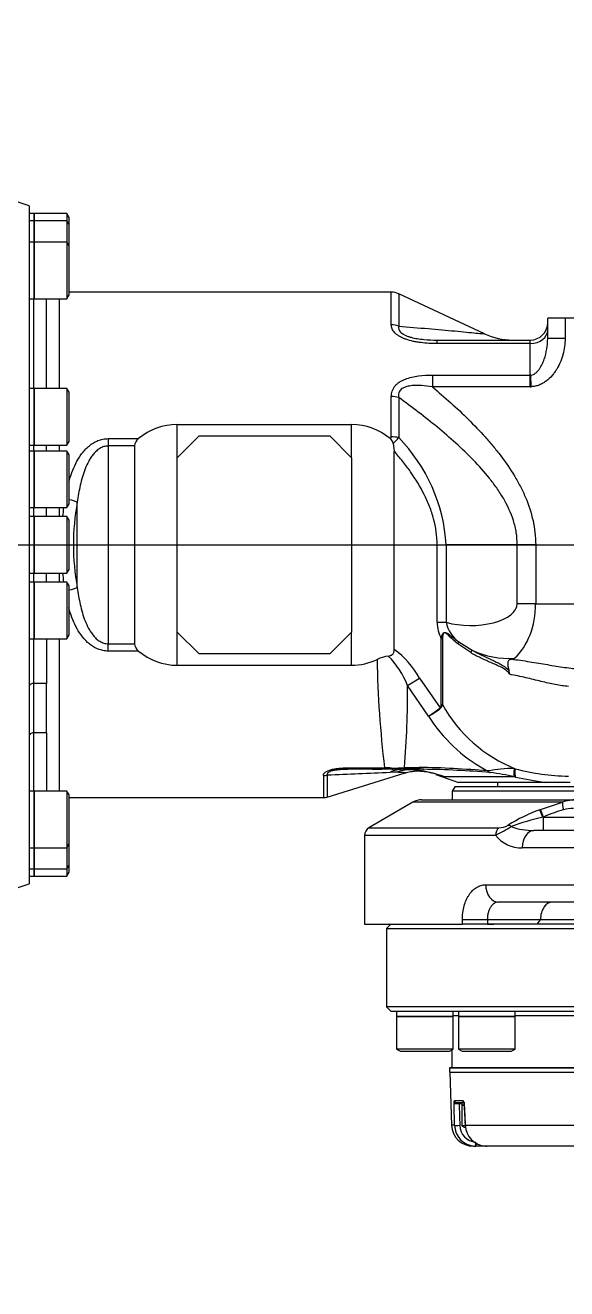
# Model space of a CAD drawing. Header units: millimetres. Extents: x 10462777 to 22643323, y 453826 to 1389191.
# Drawn here: x 11281140 to 11281266.3, y 583261 to 583555.6 of the extents above; entities that cross this region are included whole.
import ezdxf

# ---------------------------------------------------------------- set-up
doc = ezdxf.new("R2010")
doc.units = ezdxf.units.MM
doc.header["$LTSCALE"] = 200
doc.header["$MEASUREMENT"] = 0
doc.linetypes.add('CENTER2', pattern=[1.125, 0.75, -0.125, 0.125, -0.125])
doc.linetypes.add('PHANTOM', pattern=[2.5, 1.25, -0.25, 0.25, -0.25, 0.25, -0.25])
doc.layers.get('0').update_dxf_attribs({"linetype": 'CONTINUOUS'})
for name, color, linetype in [('$DDT_AUDIT_GENERATED_(276)', 7, 'CONTINUOUS'), ('A290-7324-X541', 7, 'CONTINUOUS'), ('A290-7324-X542', 7, 'CONTINUOUS'), ('A290-7329-X501', 7, 'CONTINUOUS'), ('A290-7329-X511', 7, 'CONTINUOUS'), ('A290-7329-X512', 7, 'CONTINUOUS'), ('DV1_DEFAULT', 7, 'CONTINUOUS'), ('LIBRL_A6-BA-5X16', 7, 'CONTINUOUS'), ('LIBRL_A6-BA-8X35', 7, 'CONTINUOUS'), ('LIBRL_A97L-0001-', 7, 'CONTINUOUS')]:
    doc.layers.add(name, color=color, linetype=linetype)
doc.layers.add('LAYOUT', color=8, linetype='CONTINUOUS', lineweight=25)

# ---------------------------------------------------------------- blocks, each defined once
blk = doc.blocks.new('r710ic')
at = {"layer": 'LAYOUT', "color": 3}
blk.add_circle((272041.37, 104232.63), 2050.12, dxfattribs=at)
blk = doc.blocks.new('A$C7DA30AB0')
at = {"layer": '$DDT_AUDIT_GENERATED_(276)', "color": 7, "linetype": 'Continuous', "ltscale": 25.4}
for p, q in [((4555.76, 2969.6, 0), (4555.17, 2968.58, 0)), ((4731.16, 2969.6, 0), (4555.76, 2969.6, 0)), ((4565.74, 2970.61, 0), (4565.74, 2969.6, 0)), ((4555.17, 2968.58, 0), (4555.17, 2966.55, 0)), ((4729.15, 2968.58, 0), (4555.17, 2968.58, 0)), ((4540.84, 2937.59, 0), (4539.83, 2936.58, 0)), ((4612.99, 2937.59, 0), (4563.36, 2937.59, 0)), ((4612.98, 2938.61, 0), (4575.75, 2938.61, 0)), ((4539.83, 2936.58, 0), (4747.09, 2936.58, 0)), ((4539.83, 2936.58, 0), (4539.83, 2918.29, 0)), ((4539.83, 2918.29, 0), (4540.84, 2917.27, 0)), ((4747.09, 2918.29, 0), (4539.83, 2918.29, 0)), ((4540.84, 2917.27, 0), (4542.19, 2917.27, 0)), ((4543.36, 2917.27, 0), (4743.56, 2917.27, 0)), ((4555.4, 2916.26, 0), (4556.6, 2916.26, 0)), ((4569.81, 2916.26, 0), (4618.03, 2916.26, 0)), ((4555.07, 2908.24, 0), (4555.07, 2904.07, 0))]:
    blk.add_line(p, q, dxfattribs=at)
at = {"layer": 'A290-7324-X541', "color": 7, "linetype": 'Continuous', "ltscale": 25.4}
for p, q in [((4496.14, 3051.39, 0), (4491.06, 3046.31, 0)), ((4496.14, 3051.39, 0), (4526.62, 3051.39, 0)), ((4531.7, 3046.31, 0), (4526.62, 3051.39, 0)), ((4491.06, 3005.67, 0), (4491.06, 3046.31, 0)), ((4531.7, 3046.31, 0), (4531.7, 3005.67, 0)), ((4491.06, 3005.67, 0), (4496.14, 3000.59, 0)), ((4526.62, 3000.59, 0), (4531.7, 3005.67, 0)), ((4526.62, 3000.59, 0), (4496.14, 3000.59, 0))]:
    blk.add_line(p, q, dxfattribs=at)
at = {"layer": 'A290-7324-X542', "color": 7, "linetype": 'Continuous', "ltscale": 25.4}
for p, q in [((4554.56, 2904.07, 0), (4732.36, 2904.07, 0)), ((4554.56, 2904.07, 0), (4554.56, 2903.05, 0)), ((4554.56, 2903.05, 0), (4732.36, 2903.05, 0))]:
    blk.add_line(p, q, dxfattribs=at)
at = {"layer": 'A290-7329-X501', "color": 7, "linetype": 'Continuous', "ltscale": 25.4}
for p, q in [((4456.52, 3105.04, 0), (4449.47, 3107.36, 0)), ((4456.52, 3105.04, 0), (4456.52, 2946.93, 0)), ((4540.96, 3084.91, 0), (4465.86, 3084.91, 0)), ((4540.96, 3077.29, 0), (4540.96, 3084.91, 0)), ((4542.68, 3084.53, 0), (4542.68, 3076.95, 0)), ((4562.71, 3075.19, 0), (4542.68, 3084.53, 0)), ((4457.53, 3083.38, 0), (4457.53, 3062.43, 0)), ((4460.58, 3062.43, 0), (4460.58, 3083.38, 0)), ((4463.63, 3062.43, 0), (4463.63, 3083.38, 0)), ((4581.47, 3078.82, 0), (4577.42, 3078.82, 0)), ((4577.42, 3074.11, 0), (4577.42, 3078.82, 0)), ((4643.46, 3078.82, 0), (4581.47, 3078.82, 0)), ((4581.47, 3078.82, 0), (4581.47, 3074.11, 0)), ((4551.6, 3073.74, 0), (4551.6, 3072.91, 0)), ((4551.6, 3073.74, 0), (4573.36, 3073.74, 0)), ((4573.36, 3072.91, 0), (4551.6, 3072.91, 0)), ((4573.36, 3072.91, 0), (4573.36, 3073.74, 0)), ((4573.36, 3065.57, 0), (4573.36, 3072.91, 0)), ((4581.47, 3074.11, 0), (4577.42, 3074.11, 0)), ((4550.53, 3065.57, 0), (4550.53, 3062.84, 0)), ((4550.53, 3065.57, 0), (4573.36, 3065.57, 0)), ((4573.36, 3062.84, 0), (4573.36, 3065.57, 0)), ((4573.6, 3062.85, 0), (4573.48, 3065.58, 0)), ((4540.96, 3051.17, 0), (4540.96, 3060.57, 0)), ((4573.36, 3062.84, 0), (4550.53, 3062.84, 0)), ((4542.68, 3060.34, 0), (4542.68, 3051.01, 0)), ((4491.06, 3046.31, 0), (4491.06, 3054.05, 0)), ((4491.06, 3054.05, 0), (4531.7, 3054.05, 0)), ((4531.7, 3046.31, 0), (4531.7, 3054.05, 0)), ((4457.53, 3049.22, 0), (4457.53, 3047.87, 0)), ((4460.58, 3047.87, 0), (4460.58, 3049.22, 0)), ((4463.63, 3047.87, 0), (4463.63, 3049.22, 0)), ((4474.95, 3050.75, 0), (4474.95, 3049.04, 0)), ((4474.95, 3050.75, 0), (4482.04, 3050.75, 0)), ((4474.95, 3049.04, 0), (4474.95, 3002.93, 0)), ((4481.11, 3049.04, 0), (4474.95, 3049.04, 0)), ((4481.11, 3049.04, 0), (4481.11, 3002.93, 0)), ((4541.39, 3049.66, 0), (4541.66, 3047.79, 0)), ((4541.66, 3001.58, 0), (4541.66, 3047.79, 0)), ((4457.53, 3034.67, 0), (4457.53, 3032.59, 0)), ((4460.58, 3032.59, 0), (4460.58, 3034.67, 0)), ((4463.63, 3032.59, 0), (4463.63, 3034.67, 0)), ((4467.76, 3016.01, 0), (4467.76, 3035.96, 0)), ((4551.63, 3025.99, 0), (4553.78, 3025.99, 0)), ((4551.63, 3007.93, 0), (4551.63, 3025.99, 0)), ((4553.78, 3025.99, 0), (4553.78, 3007.93, 0)), ((4570.32, 3025.99, 0), (4553.78, 3025.99, 0)), ((4574.62, 3025.99, 0), (4570.32, 3025.99, 0)), ((4570.32, 3012.27, 0), (4570.32, 3025.99, 0)), ((4574.62, 3025.99, 0), (4574.62, 3012.27, 0)), ((4457.53, 3019.38, 0), (4457.53, 3017.31, 0)), ((4460.58, 3017.31, 0), (4460.58, 3019.38, 0)), ((4463.63, 3017.31, 0), (4463.63, 3019.38, 0)), ((4574.62, 3012.27, 0), (4570.32, 3012.27, 0)), ((4574.62, 3012.27, 0), (4602.74, 3012.27, 0)), ((4551.63, 3007.93, 0), (4553.78, 3007.93, 0)), ((4491.06, 2997.92, 0), (4491.06, 3005.67, 0)), ((4531.7, 2997.92, 0), (4531.7, 3005.67, 0)), ((4457.53, 3004.1, 0), (4457.53, 2993.66, 0)), ((4460.58, 3004.1, 0), (4460.58, 2993.66, 0)), ((4463.63, 2968.59, 0), (4463.63, 3004.1, 0)), ((4474.95, 3002.93, 0), (4481.11, 3002.93, 0)), ((4474.95, 3001.22, 0), (4474.95, 3002.93, 0)), ((4552.88, 3004.1, 0), (4552.62, 3004.1, 0)), ((4552.62, 2988.78, 0), (4552.62, 3004.1, 0)), ((4552.88, 3004.1, 0), (4552.88, 2988.78, 0)), ((4559.47, 3000.86, 0), (4556.44, 3002.95, 0)), ((4556.73, 3003.35, 0), (4559.79, 3001.43, 0)), ((4482.04, 3001.22, 0), (4474.95, 3001.22, 0)), ((4491.06, 2997.92, 0), (4531.7, 2997.92, 0)), ((4460.58, 2993.66, 0), (4457.53, 2993.66, 0)), ((4457.53, 2993.66, 0), (4457.53, 2982.16, 0)), ((4460.58, 2982.16, 0), (4460.58, 2993.66, 0)), ((4544.76, 2993.23, 0), (4547.54, 2994.88, 0)), ((4549.64, 2986.05, 0), (4544.76, 2993.23, 0)), ((4547.54, 2994.88, 0), (4552.37, 2988.01, 0)), ((4552.45, 2987.89, 0), (4552.37, 2988.01, 0)), ((4552.62, 2988.78, 0), (4552.88, 2988.78, 0)), ((4457.53, 2982.16, 0), (4457.53, 2968.59, 0)), ((4460.58, 2982.16, 0), (4457.53, 2982.16, 0)), ((4460.58, 2982.16, 0), (4460.58, 2968.59, 0)), ((4525.14, 2972.23, 0), (4525.14, 2967.06, 0)), ((4526.04, 2967.2, 0), (4544.19, 2972.81, 0)), ((4526.04, 2972.36, 0), (4526.04, 2967.2, 0)), ((4531.26, 2973.66, 0), (4531.26, 2974.02, 0)), ((4531.26, 2974.02, 0), (4539.37, 2974.02, 0)), ((4536.52, 2973.66, 0), (4531.26, 2973.66, 0)), ((4541.36, 2973.66, 0), (4536.52, 2973.66, 0)), ((4542.25, 2972.98, 0), (4540.67, 2972.98, 0)), ((4545, 2973.66, 0), (4541.36, 2973.66, 0)), ((4543.67, 2973.66, 0), (4546.22, 2973.52, 0)), ((4544.04, 2974.12, 0), (4547.5, 2974.12, 0)), ((4548.46, 2973.66, 0), (4545, 2973.66, 0)), ((4551.38, 2972.46, 0), (4556.59, 2970.61, 0)), ((4569.62, 2973.79, 0), (4569.88, 2973.78, 0)), ((4569.68, 2971.93, 0), (4553.41, 2971.93, 0)), ((4576.82, 2970.61, 0), (4556.59, 2970.61, 0)), ((4569.93, 2971.87, 0), (4569.68, 2971.93, 0)), ((4582.66, 2970.61, 0), (4576.82, 2970.61, 0)), ((4465.86, 2967.06, 0), (4525.14, 2967.06, 0)), ((4449.47, 2944.62, 0), (4456.52, 2946.93, 0))]:
    blk.add_line(p, q, dxfattribs=at)
for centre, radius, start, end in [((4540.96, 3080.85, 0), 4.06, 65, 90), ((4569.21, 3088.98, 0), 15.24, 244.8075, 269.9936), ((4573.36, 3077.8, 0), 4.06, 270, 0), ((4657.76, 3060.5, 0), 84.43, 176.5509, 178.4063), ((4572.43, 3090.13, 0), 27.3, 271.9441, 272.4487), ((4491.13, 3039.88, 0), 14.17, 90.2807, 129.9058), ((4531.65, 3039.93, 0), 14.12, 50.162, 89.7831), ((4483.35, 3048.92, 0), 2.25, 125.7003, 176.9393), ((4539.4, 3049.18, 0), 2.05, 13.3734, 50.7326), ((4537.24, 3054.89, 0), 6.68, 308.4193, 324.4644), ((4514.35, 3023.47, 0), 39.51, 3.6485, 44.1878), ((4521.71, 3025.99, 0), 54.86, 169.5276, 190.4724), ((4560, 3008.06, 0), 8.37, 180.889, 208.1805), ((4561, 3009.35, 0), 7.36, 191.1267, 234.5524), ((4483.35, 3003.05, 0), 2.25, 183.0607, 234.2997), ((4529.75, 2985.21, 0), 20.25, 28.5302, 53.9962), ((4491.13, 3012.09, 0), 14.17, 230.0942, 269.7193), ((4531.69, 3011.81, 0), 13.89, 270.0615, 295.4741), ((4541.38, 2991.66, 0), 8.47, 97.5682, 116.0386), ((4792.96, 3003.93, 0), 255.35, 181.0455, 186.7265), ((4526.07, 2985.81, 0), 20.11, 21.6455, 45.1259), ((4568.5, 3020.19, 0), 20.69, 245.0861, 273.3574), ((4559.98, 3042.5, 0), 44.05, 281.6686, 282.7737), ((4566.38, 2995.98, 0), 2.17, 355.6484, 15.555), ((4308.96, 2992.59, 0), 235.81, 355.5072, 0.1548), ((4523.42, 3025.53, 0), 47.39, 303.5903, 307.649), ((4534.35, 3012.5, 0), 30.55, 300.0184, 306.327), ((4551.6, 2988.85, 0), 1.28, 311.446, 356.7167), ((4582.36, 3005.06, 0), 33.67, 208.9093, 248.2376), ((4580.8, 3005.86, 0), 36.93, 212.4399, 240.6809), ((4426.22, 5473.53, 0), 2503.16, 272.28544, 272.62048), ((4536.73, 3009.22, 0), 35.56, 269.6554, 276.9439), ((4540.23, 3009.71, 0), 35.8, 271.2768, 276.1061), ((4543.91, 2948.07, 0), 25.56, 79.1177, 84.8025), ((4544.4, 2950.98, 0), 22.61, 74.5283, 84.856), ((4543.1, 2740.41, 0), 233.75, 84.9994, 88.9227), ((4545.47, 2756.1, 0), 217.59, 85.1076, 89.2142), ((4544.54, 2952.43, 0), 21.17, 78.6011, 79.3194), ((4544.54, 2952.43, 0), 21.17, 72.8735, 74.4013), ((4554.92, 2981.91, 0), 10.09, 249.1101, 261.3844), ((4606.13, 3056.28, 0), 93.33, 242.2823, 242.8069), ((4568.55, 2950.11, 0), 23.71, 87.409, 102.3414), ((4558.52, 2923.64, 0), 49.56, 76.9881, 83.6181), ((4583.43, 3025.55, 0), 53.51, 255.3266, 268.7286), ((4588.33, 3053.38, 0), 83.56, 257.2796, 262.0791), ((4525.14, 2970.11, 0), 3.05, 270, 287.1985)]:
    blk.add_arc(centre, radius, start, end, dxfattribs=at)
at = {"layer": 'A290-7329-X501', "color": 7, "linetype": 'CENTER2', "ltscale": 25.4}
blk.add_arc((4544.54, 2952.43, 0), 21.17, 74.4013, 75.6694, dxfattribs=at)
at = {"layer": 'A290-7329-X501', "color": 7, "linetype": 'Continuous', "ltscale": 25.4}
for centre, major_axis, ratio, start_param, end_param in [((4540.96, 3073.75, 0), (4.06, 0), 0.870544, 1.134464, 1.570796), ((4573.36, 3076.15, 0), (4.06, 0), 0.796296, 4.712389, 6.283185), ((4540.96, 3058.18, 0), (4.06, 0), 0.586793, 1.134464, 1.570796), ((4540.96, 3049.44, 0), (-4.06, 0), 0.427401, 4.276057, 4.712389), ((4518.84, 3025.99, 0), (0, -58.93), 0.931034, 4.564566, 4.600084), ((4464.89, 3035.96, 0), (-4, 0.74), 0.178831, 3.943512, 4.499705), ((4518.84, 3025.99, 0), (0, -58.93), 0.931034, 4.824694, 4.860212), ((4464.89, 3016.01, 0), (-4, -0.74), 0.178831, 1.78348, 2.339673), ((4559.43, 3012.27, 0), (-10.89, 0), 0.466308, 1.025205, 3.141593), ((4563.72, 3012.27, 0), (0, -15.24), 0.714836, 0.582364, 1.570796), ((4556.3, 3002.95, 0), (0.629, 0.798), 0.11188, 4.800254, 5.3218), ((4559.43, 3000.86, 0), (0.503, 0.883), 0.036846, 4.733385, 5.444228), ((4457.53, 2981.44, 0), (1.02, 0), 0.707107, 1.570796, 3.141593), ((4525.14, 2975.01, 0), (3.05, 0), 0.91221, 4.712389, 5.01256), ((4539.37, 2965.06, 0), (10.15, 0.55), 0.881535, 1.3597, 1.523452), ((4543.67, 2963.5, 0), (0, -10.16), 0.822114, 3.141593, 3.509499), ((4541.36, 2975.69, 0), (0, -2.03), 0.332888, 5.7716, 6.283185), ((4545.26, 2963.41, 0), (1.23, 10.09), 0.930434, 0.02821, 0.453537), ((4545, 2975.69, 0), (0, -2.03), 0.747591, 5.60131, 6.283185), ((4543.32, 2943.18, 0), (0, 30.48), 0.994149, 5.943893, 6.187344), ((4548.46, 2975.69, 0), (0, -2.03), 0.747591, 5.60131, 6.283185), ((4564.41, 2974.87, 0), (-0.15, -2.03), 0.700139, 5.674139, 6.115296), ((4570.23, 2973.84, 0), (-0.44, -1.98), 0.289595, 4.801791, 6.080083), ((4570.48, 2973.78, 0), (-0.44, -1.98), 0.292414, 4.777405, 6.079216)]:
    blk.add_ellipse(centre, major_axis=major_axis, ratio=ratio, start_param=start_param, end_param=end_param, dxfattribs=at)
for points, knots in [([(4551.6, 3072.91, 0), (4550.35, 3072.91, 0), (4549.11, 3072.97, 0), (4547.59, 3073.17, 0), (4547.29, 3073.21, 0), (4546.69, 3073.31, 0), (4546.39, 3073.37, 0), (4545.5, 3073.56, 0), (4544.94, 3073.72, 0), (4544.13, 3074, 0), (4543.87, 3074.1, 0), (4543.37, 3074.33, 0), (4543.14, 3074.44, 0), (4542.7, 3074.69, 0), (4542.5, 3074.82, 0), (4542.12, 3075.1, 0), (4541.95, 3075.25, 0), (4541.51, 3075.7, 0), (4541.29, 3076.02, 0), (4541.02, 3076.66, 0), (4540.96, 3076.98, 0), (4540.96, 3077.29, 0)], [0, 0, 0, 0, 0.25, 0.25, 0.3125, 0.3125, 0.375, 0.375, 0.5, 0.5, 0.5625, 0.5625, 0.625, 0.625, 0.6875, 0.6875, 0.75, 0.75, 0.875, 0.875, 1, 1, 1, 1]), ([(4542.68, 3076.95, 0), (4542.62, 3076.73, 0), (4542.61, 3076.49, 0), (4542.77, 3075.99, 0), (4542.93, 3075.74, 0), (4543.32, 3075.38, 0), (4543.48, 3075.27, 0), (4543.82, 3075.05, 0), (4544.01, 3074.95, 0), (4544.42, 3074.76, 0), (4544.64, 3074.68, 0), (4545.08, 3074.52, 0), (4545.32, 3074.45, 0), (4546.03, 3074.25, 0), (4546.53, 3074.15, 0), (4547.52, 3073.99, 0), (4548.03, 3073.92, 0), (4549.56, 3073.78, 0), (4550.58, 3073.74, 0), (4551.6, 3073.74, 0)], [0, 0, 0, 0, 0.125, 0.125, 0.25, 0.25, 0.3125, 0.3125, 0.375, 0.375, 0.4375, 0.4375, 0.5, 0.5, 0.625, 0.625, 0.75, 0.75, 1, 1, 1, 1]), ([(4542.68, 3076.95, 0), (4545.03, 3076.77, 0), (4547.32, 3076.59, 0), (4551.72, 3076.21, 0), (4553.83, 3076.03, 0), (4557.68, 3075.67, 0), (4559.41, 3075.5, 0), (4561.34, 3075.31, 0), (4561.87, 3075.26, 0), (4562.58, 3075.19, 0), (4562.77, 3075.17, 0), (4562.77, 3075.17, 0)], [0, 0, 0, 0, 0.125, 0.125, 0.25, 0.25, 0.375, 0.375, 0.4375, 0.4375, 0.4996679, 0.4996679, 0.4996679, 0.4996679]), ([(4573.48, 3065.58, 0), (4573.7, 3065.59, 0), (4573.91, 3065.65, 0), (4574.31, 3065.83, 0), (4574.49, 3065.95, 0), (4574.82, 3066.22, 0), (4574.98, 3066.37, 0), (4575.26, 3066.69, 0), (4575.39, 3066.85, 0), (4575.63, 3067.2, 0), (4575.74, 3067.38, 0), (4575.95, 3067.74, 0), (4576.04, 3067.92, 0), (4576.31, 3068.48, 0), (4576.47, 3068.87, 0), (4576.88, 3070.03, 0), (4577.08, 3070.84, 0), (4577.35, 3072.46, 0), (4577.42, 3073.28, 0), (4577.42, 3074.11, 0)], [0, 0, 0, 0, 0.0625, 0.0625, 0.125, 0.125, 0.1875, 0.1875, 0.25, 0.25, 0.3125, 0.3125, 0.375, 0.375, 0.5, 0.5, 0.75, 0.75, 1, 1, 1, 1]), ([(4581.47, 3074.11, 0), (4581.47, 3072.85, 0), (4581.31, 3071.62, 0), (4580.9, 3070.1, 0), (4580.81, 3069.8, 0), (4580.61, 3069.21, 0), (4580.5, 3068.92, 0), (4580.14, 3068.06, 0), (4579.86, 3067.51, 0), (4579.38, 3066.71, 0), (4579.21, 3066.45, 0), (4578.84, 3065.95, 0), (4578.64, 3065.7, 0), (4578.03, 3064.99, 0), (4577.58, 3064.55, 0), (4576.82, 3063.99, 0), (4576.56, 3063.81, 0), (4576.01, 3063.5, 0), (4575.73, 3063.37, 0), (4575.15, 3063.14, 0), (4574.84, 3063.04, 0), (4574.23, 3062.91, 0), (4573.91, 3062.87, 0), (4573.6, 3062.85, 0)], [0, 0, 0, 0, 0.25, 0.25, 0.3125, 0.3125, 0.375, 0.375, 0.5, 0.5, 0.5625, 0.5625, 0.625, 0.625, 0.75, 0.75, 0.8125, 0.8125, 0.875, 0.875, 0.9375, 0.9375, 1, 1, 1, 1]), ([(4540.96, 3060.57, 0), (4540.96, 3061.01, 0), (4541.02, 3061.44, 0), (4541.23, 3062.06, 0), (4541.33, 3062.27, 0), (4541.55, 3062.65, 0), (4541.67, 3062.84, 0), (4541.97, 3063.19, 0), (4542.13, 3063.36, 0), (4542.49, 3063.67, 0), (4542.69, 3063.81, 0), (4543.1, 3064.08, 0), (4543.32, 3064.2, 0), (4543.77, 3064.43, 0), (4544.01, 3064.53, 0), (4544.73, 3064.81, 0), (4545.23, 3064.96, 0), (4546.25, 3065.2, 0), (4546.78, 3065.3, 0), (4548.38, 3065.52, 0), (4549.45, 3065.57, 0), (4550.53, 3065.57, 0)], [0, 0, 0, 0, 0.125, 0.125, 0.1875, 0.1875, 0.25, 0.25, 0.3125, 0.3125, 0.375, 0.375, 0.4375, 0.4375, 0.5, 0.5, 0.625, 0.625, 0.75, 0.75, 1, 1, 1, 1]), ([(4550.53, 3062.84, 0), (4549.7, 3062.98, 0), (4548.86, 3063.08, 0), (4547.6, 3063.15, 0), (4547.18, 3063.16, 0), (4546.35, 3063.15, 0), (4545.93, 3063.12, 0), (4545.31, 3063.04, 0), (4545.11, 3063.01, 0), (4544.71, 3062.93, 0), (4544.51, 3062.87, 0), (4544.13, 3062.75, 0), (4543.95, 3062.68, 0), (4543.61, 3062.5, 0), (4543.44, 3062.39, 0), (4543.16, 3062.16, 0), (4543.03, 3062.02, 0), (4542.83, 3061.72, 0), (4542.76, 3061.57, 0), (4542.66, 3061.23, 0), (4542.64, 3061.05, 0), (4542.63, 3060.7, 0), (4542.65, 3060.52, 0), (4542.68, 3060.34, 0)], [0, 0, 0, 0, 0.25, 0.25, 0.375, 0.375, 0.5, 0.5, 0.5625, 0.5625, 0.625, 0.625, 0.6875, 0.6875, 0.75, 0.75, 0.8125, 0.8125, 0.875, 0.875, 0.9375, 0.9375, 1, 1, 1, 1]), ([(4550.53, 3062.84, 0), (4553.44, 3060.41, 0), (4556.26, 3057.9, 0), (4560.27, 3053.91, 0), (4561.58, 3052.55, 0), (4563.47, 3050.44, 0), (4564.09, 3049.72, 0), (4565.3, 3048.26, 0), (4565.89, 3047.52, 0), (4567.61, 3045.25, 0), (4568.68, 3043.7, 0), (4570.15, 3041.27, 0), (4570.61, 3040.45, 0), (4571.48, 3038.77, 0), (4571.88, 3037.91, 0), (4573, 3035.28, 0), (4573.59, 3033.48, 0), (4574.2, 3030.72, 0), (4574.35, 3029.79, 0), (4574.56, 3027.9, 0), (4574.62, 3026.94, 0), (4574.62, 3025.99, 0)], [0, 0, 0, 0, 0.25, 0.25, 0.375, 0.375, 0.4375, 0.4375, 0.5, 0.5, 0.625, 0.625, 0.6875, 0.6875, 0.75, 0.75, 0.875, 0.875, 0.9375, 0.9375, 1, 1, 1, 1]), ([(4570.32, 3025.99, 0), (4570.32, 3026.95, 0), (4570.24, 3027.91, 0), (4570.02, 3029.32, 0), (4569.92, 3029.79, 0), (4569.7, 3030.72, 0), (4569.57, 3031.19, 0), (4568.85, 3033.48, 0), (4568.04, 3035.2, 0), (4566.84, 3037.25, 0), (4566.59, 3037.66, 0), (4566.07, 3038.46, 0), (4565.8, 3038.86, 0), (4564.98, 3040.04, 0), (4564.41, 3040.8, 0), (4562.64, 3043.02, 0), (4561.38, 3044.42, 0), (4558.76, 3047.13, 0), (4557.4, 3048.43, 0), (4554.6, 3050.97, 0), (4553.16, 3052.2, 0), (4550.24, 3054.61, 0), (4548.75, 3055.79, 0), (4545.74, 3058.1, 0), (4544.21, 3059.23, 0), (4542.68, 3060.34, 0)], [0, 0, 0, 0, 0.0625, 0.0625, 0.09375, 0.09375, 0.125, 0.125, 0.25, 0.25, 0.28125, 0.28125, 0.3125, 0.3125, 0.375, 0.375, 0.5, 0.5, 0.625, 0.625, 0.75, 0.75, 0.875, 0.875, 1, 1, 1, 1]), ([(4465.82, 3040.82, 0), (4465.86, 3040.96, 0), (4465.91, 3041.1, 0), (4466.17, 3041.97, 0), (4466.42, 3042.69, 0), (4466.99, 3044.1, 0), (4467.32, 3044.8, 0), (4467.87, 3045.81, 0), (4468.07, 3046.14, 0), (4468.49, 3046.79, 0), (4468.71, 3047.1, 0), (4469.19, 3047.71, 0), (4469.44, 3048.01, 0), (4469.98, 3048.57, 0), (4470.27, 3048.83, 0), (4470.87, 3049.32, 0), (4471.18, 3049.55, 0), (4471.69, 3049.86, 0), (4471.86, 3049.95, 0), (4472.22, 3050.13, 0), (4472.4, 3050.21, 0), (4472.96, 3050.44, 0), (4473.34, 3050.55, 0), (4474.13, 3050.71, 0), (4474.54, 3050.75, 0), (4474.95, 3050.75, 0)], [0.226441, 0.226441, 0.226441, 0.226441, 0.25, 0.25, 0.375, 0.375, 0.5, 0.5, 0.5625, 0.5625, 0.625, 0.625, 0.6875, 0.6875, 0.75, 0.75, 0.8125, 0.8125, 0.84375, 0.84375, 0.875, 0.875, 0.9375, 0.9375, 1, 1, 1, 1]), ([(4474.95, 3049.04, 0), (4474.6, 3049.04, 0), (4474.27, 3048.99, 0), (4473.78, 3048.84, 0), (4473.62, 3048.78, 0), (4473.31, 3048.64, 0), (4473.16, 3048.56, 0), (4472.73, 3048.3, 0), (4472.46, 3048.09, 0), (4471.96, 3047.65, 0), (4471.74, 3047.41, 0), (4471.31, 3046.9, 0), (4471.11, 3046.63, 0), (4470.75, 3046.08, 0), (4470.58, 3045.8, 0), (4470.11, 3044.93, 0), (4469.84, 3044.33, 0), (4469.35, 3043.1, 0), (4469.14, 3042.47, 0), (4468.76, 3041.2, 0), (4468.6, 3040.55, 0), (4468.16, 3038.61, 0), (4467.94, 3037.29, 0), (4467.76, 3035.96, 0)], [0, 0, 0, 0, 0.0625, 0.0625, 0.09375, 0.09375, 0.125, 0.125, 0.1875, 0.1875, 0.25, 0.25, 0.3125, 0.3125, 0.375, 0.375, 0.5, 0.5, 0.625, 0.625, 0.75, 0.75, 1, 1, 1, 1]), ([(4540.7, 3050.77, 0), (4540.74, 3050.79, 0), (4540.78, 3050.8, 0), (4540.85, 3050.86, 0), (4540.88, 3050.89, 0), (4540.95, 3051, 0), (4540.96, 3051.09, 0), (4540.96, 3051.17, 0)], [0, 0, 0, 0, 0.25, 0.25, 0.5, 0.5, 1, 1, 1, 1]), ([(4551.63, 3025.99, 0), (4551.63, 3028.05, 0), (4551.35, 3030.07, 0), (4550.7, 3032.53, 0), (4550.55, 3033.02, 0), (4550.23, 3033.99, 0), (4550.06, 3034.48, 0), (4549.5, 3035.92, 0), (4549.08, 3036.85, 0), (4547.71, 3039.58, 0), (4546.64, 3041.31, 0), (4544.88, 3043.81, 0), (4544.26, 3044.62, 0), (4542.99, 3046.23, 0), (4542.33, 3047.02, 0), (4541.66, 3047.79, 0)], [0, 0, 0, 0, 0.25, 0.25, 0.3125, 0.3125, 0.375, 0.375, 0.5, 0.5, 0.75, 0.75, 0.875, 0.875, 1, 1, 1, 1]), ([(4467.76, 3016.01, 0), (4467.94, 3014.68, 0), (4468.16, 3013.37, 0), (4468.74, 3010.8, 0), (4469.1, 3009.53, 0), (4469.81, 3007.7, 0), (4470.08, 3007.1, 0), (4470.56, 3006.22, 0), (4470.73, 3005.93, 0), (4471.09, 3005.37, 0), (4471.29, 3005.1, 0), (4471.72, 3004.59, 0), (4471.95, 3004.34, 0), (4472.44, 3003.89, 0), (4472.71, 3003.69, 0), (4473.29, 3003.33, 0), (4473.6, 3003.19, 0), (4474.09, 3003.04, 0), (4474.26, 3003, 0), (4474.6, 3002.94, 0), (4474.78, 3002.93, 0), (4474.95, 3002.93, 0)], [0, 0, 0, 0, 0.25, 0.25, 0.5, 0.5, 0.625, 0.625, 0.6875, 0.6875, 0.75, 0.75, 0.8125, 0.8125, 0.875, 0.875, 0.9375, 0.9375, 0.96875, 0.96875, 1, 1, 1, 1]), ([(4474.95, 3001.22, 0), (4474.54, 3001.22, 0), (4474.14, 3001.26, 0), (4473.56, 3001.38, 0), (4473.36, 3001.43, 0), (4472.98, 3001.54, 0), (4472.79, 3001.61, 0), (4472.23, 3001.83, 0), (4471.88, 3002, 0), (4471.2, 3002.41, 0), (4470.88, 3002.64, 0), (4469.98, 3003.37, 0), (4469.45, 3003.93, 0), (4468.5, 3005.14, 0), (4468.08, 3005.78, 0), (4467.35, 3007.12, 0), (4467.02, 3007.81, 0), (4466.44, 3009.23, 0), (4466.18, 3009.97, 0), (4465.88, 3010.95, 0), (4465.81, 3011.19, 0), (4465.75, 3011.42, 0)], [0, 0, 0, 0, 0.0625, 0.0625, 0.09375, 0.09375, 0.125, 0.125, 0.1875, 0.1875, 0.25, 0.25, 0.375, 0.375, 0.5, 0.5, 0.625, 0.625, 0.75, 0.75, 0.7899547, 0.7899547, 0.7899547, 0.7899547]), ([(4552.62, 3004.1, 0), (4552.64, 3004.35, 0), (4552.68, 3004.6, 0), (4552.83, 3005.07, 0), (4552.93, 3005.31, 0), (4553.21, 3005.54, 0), (4553.33, 3005.58, 0), (4553.57, 3005.57, 0), (4553.69, 3005.53, 0), (4554.02, 3005.39, 0), (4554.22, 3005.25, 0), (4555.19, 3004.54, 0), (4555.94, 3003.91, 0), (4556.73, 3003.35, 0)], [0, 0, 0, 0, 0.125, 0.125, 0.25, 0.25, 0.3125, 0.3125, 0.375, 0.375, 0.5, 0.5, 1, 1, 1, 1]), ([(4556.44, 3002.95, 0), (4555.72, 3003.54, 0), (4555.04, 3004.19, 0), (4554.2, 3004.98, 0), (4554.03, 3005.14, 0), (4553.75, 3005.35, 0), (4553.65, 3005.41, 0), (4553.44, 3005.49, 0), (4553.31, 3005.49, 0), (4553.03, 3005.29, 0), (4552.98, 3005.03, 0), (4552.9, 3004.57, 0), (4552.88, 3004.34, 0), (4552.88, 3004.1, 0)], [0, 0, 0, 0, 0.5, 0.5, 0.625, 0.625, 0.6875, 0.6875, 0.75, 0.75, 0.875, 0.875, 1, 1, 1, 1]), ([(4540.26, 3000.06, 0), (4540.45, 3000.08, 0), (4540.63, 3000.12, 0), (4540.9, 3000.22, 0), (4540.98, 3000.26, 0), (4541.14, 3000.36, 0), (4541.22, 3000.42, 0), (4541.35, 3000.56, 0), (4541.41, 3000.64, 0), (4541.5, 3000.81, 0), (4541.54, 3000.9, 0), (4541.63, 3001.18, 0), (4541.66, 3001.38, 0), (4541.66, 3001.58, 0)], [0, 0, 0, 0, 0.25, 0.25, 0.375, 0.375, 0.5, 0.5, 0.625, 0.625, 0.75, 0.75, 1, 1, 1, 1]), ([(4568.53, 2995.81, 0), (4568.44, 2996.02, 0), (4568.31, 2996.19, 0), (4568.02, 2996.51, 0), (4567.85, 2996.65, 0), (4567.33, 2997.04, 0), (4566.95, 2997.25, 0), (4566.18, 2997.65, 0), (4565.78, 2997.83, 0), (4564.98, 2998.19, 0), (4564.58, 2998.37, 0), (4563.38, 2998.89, 0), (4562.57, 2999.24, 0), (4561, 3000.01, 0), (4560.22, 3000.41, 0), (4559.47, 3000.86, 0)], [0, 0, 0, 0, 0.0625, 0.0625, 0.125, 0.125, 0.25, 0.25, 0.375, 0.375, 0.5, 0.5, 0.75, 0.75, 1, 1, 1, 1]), ([(4559.79, 3001.43, 0), (4560.52, 3001.03, 0), (4561.26, 3000.65, 0), (4562.78, 2999.92, 0), (4563.55, 2999.57, 0), (4564.69, 2999.04, 0), (4565.07, 2998.86, 0), (4565.81, 2998.5, 0), (4566.18, 2998.31, 0), (4566.9, 2997.9, 0), (4567.25, 2997.68, 0), (4567.91, 2997.17, 0), (4568.21, 2996.9, 0), (4568.46, 2996.56, 0)], [0, 0, 0, 0, 0.25, 0.25, 0.5, 0.5, 0.625, 0.625, 0.75, 0.75, 0.875, 0.875, 1, 1, 1, 1]), ([(4568.46, 2996.56, 0), (4568.38, 2996.85, 0), (4568.31, 2997.14, 0), (4568.21, 2997.7, 0), (4568.17, 2997.97, 0), (4568.17, 2998.36, 0), (4568.17, 2998.48, 0), (4568.2, 2998.72, 0), (4568.23, 2998.83, 0), (4568.33, 2999.04, 0), (4568.4, 2999.13, 0), (4568.61, 2999.28, 0), (4568.74, 2999.33, 0), (4568.88, 2999.36, 0)], [0, 0, 0, 0, 0.25, 0.25, 0.5, 0.5, 0.625, 0.625, 0.75, 0.75, 0.875, 0.875, 1, 1, 1, 1]), ([(4568.88, 2999.36, 0), (4570.36, 2999.19, 0), (4571.81, 2998.97, 0), (4574.64, 2998.53, 0), (4576.02, 2998.29, 0), (4578.74, 2997.83, 0), (4580.06, 2997.61, 0), (4582.66, 2997.26, 0), (4583.91, 2997.12, 0), (4585.11, 2997.06, 0)], [0, 0, 0, 0, 0.25, 0.25, 0.5, 0.5, 0.75, 0.75, 1, 1, 1, 1]), ([(4582.24, 2993, 0), (4581.28, 2993.07, 0), (4580.26, 2993.22, 0), (4578.14, 2993.63, 0), (4577.04, 2993.88, 0), (4575.3, 2994.3, 0), (4574.72, 2994.44, 0), (4573.53, 2994.73, 0), (4572.92, 2994.87, 0), (4571.09, 2995.3, 0), (4569.83, 2995.58, 0), (4568.53, 2995.81, 0)], [0, 0, 0, 0, 0.25, 0.25, 0.5, 0.5, 0.625, 0.625, 0.75, 0.75, 1, 1, 1, 1]), ([(4457.53, 2993.66, 0), (4457.38, 2993.66, 0), (4457.24, 2993.64, 0), (4456.98, 2993.57, 0), (4456.87, 2993.52, 0), (4456.6, 2993.35, 0), (4456.52, 2993.21, 0), (4456.52, 2993.07, 0)], [0, 0, 0, 0, 0.25, 0.25, 0.5, 0.5, 1, 1, 1, 1]), ([(4552.37, 2988.01, 0), (4552.42, 2988.05, 0), (4552.47, 2988.1, 0), (4552.54, 2988.23, 0), (4552.56, 2988.29, 0), (4552.61, 2988.5, 0), (4552.62, 2988.64, 0), (4552.62, 2988.78, 0)], [0, 0, 0, 0, 0.25, 0.25, 0.5, 0.5, 1, 1, 1, 1]), ([(4525.14, 2972.23, 0), (4525.14, 2972.37, 0), (4525.18, 2972.52, 0), (4525.31, 2972.73, 0), (4525.37, 2972.8, 0), (4525.51, 2972.94, 0), (4525.59, 2973, 0), (4525.87, 2973.19, 0), (4526.1, 2973.31, 0), (4526.63, 2973.51, 0), (4526.93, 2973.6, 0), (4527.55, 2973.74, 0), (4527.87, 2973.79, 0), (4528.53, 2973.88, 0), (4528.87, 2973.92, 0), (4529.88, 2974, 0), (4530.57, 2974.02, 0), (4531.26, 2974.02, 0)], [0, 0, 0, 0, 0.125, 0.125, 0.1875, 0.1875, 0.25, 0.25, 0.375, 0.375, 0.5, 0.5, 0.625, 0.625, 0.75, 0.75, 1, 1, 1, 1]), ([(4531.26, 2973.66, 0), (4530.69, 2973.66, 0), (4530.13, 2973.65, 0), (4529.28, 2973.6, 0), (4529, 2973.58, 0), (4528.43, 2973.52, 0), (4528.15, 2973.49, 0), (4527.6, 2973.4, 0), (4527.33, 2973.34, 0), (4526.83, 2973.2, 0), (4526.6, 2973.11, 0), (4526.34, 2972.97, 0), (4526.26, 2972.91, 0), (4526.14, 2972.8, 0), (4526.1, 2972.74, 0), (4526.01, 2972.57, 0), (4526.01, 2972.46, 0), (4526.04, 2972.36, 0)], [0, 0, 0, 0, 0.25, 0.25, 0.375, 0.375, 0.5, 0.5, 0.625, 0.625, 0.75, 0.75, 0.8125, 0.8125, 0.875, 0.875, 1, 1, 1, 1]), ([(4536.52, 2973.66, 0), (4536.79, 2973.66, 0), (4537.06, 2973.67, 0), (4537.6, 2973.68, 0), (4537.87, 2973.69, 0), (4538.39, 2973.72, 0), (4538.65, 2973.74, 0), (4539.01, 2973.8, 0), (4539.12, 2973.83, 0), (4539.27, 2973.88, 0), (4539.31, 2973.91, 0), (4539.37, 2973.96, 0), (4539.38, 2973.99, 0), (4539.37, 2974.02, 0)], [0, 0, 0, 0, 0.25, 0.25, 0.5, 0.5, 0.75, 0.75, 0.875, 0.875, 0.9375, 0.9375, 1, 1, 1, 1]), ([(4544.25, 2972.83, 0), (4544.25, 2972.83, 0), (4544.21, 2972.84, 0), (4544.06, 2972.85, 0), (4543.94, 2972.87, 0), (4543.68, 2972.89, 0), (4543.59, 2972.89, 0), (4543.37, 2972.91, 0), (4543.26, 2972.92, 0), (4542.88, 2972.94, 0), (4542.58, 2972.96, 0), (4542.25, 2972.98, 0)], [0.501001, 0.501001, 0.501001, 0.501001, 0.625, 0.625, 0.75, 0.75, 0.8125, 0.8125, 0.875, 0.875, 1, 1, 1, 1]), ([(4544.2, 2972.79, 0), (4544.3, 2972.83, 0), (4544.8, 2973.03, 0), (4545.79, 2973.2, 0), (4546.98, 2973.3, 0), (4547.92, 2973.27, 0), (4548.53, 2973.21, 0), (4548.85, 2973.16, 0), (4548.97, 2973.14, 0), (4549.03, 2973.13, 0), (4549.07, 2973.12, 0), (4549.08, 2973.12, 0), (4549.07, 2973.12, 0)], [0, 0, 0, 0, 0.020711, 0.1215909, 0.2073101, 0.2754127, 0.3218225, 0.3389652, 0.3500038, 0.3606448, 0.376336, 0.396155, 0.396155, 0.396155, 0.396155])]:
    blk.add_open_spline(points, degree=3, knots=knots, dxfattribs=at)
blk.add_open_spline([(4573.48, 3065.58, 0), (4573.42, 3065.57, 0), (4573.36, 3065.57, 0)], degree=2, dxfattribs=at)
at = {"layer": 'A290-7329-X511', "color": 7, "linetype": 'Continuous', "ltscale": 25.4}
for p, q in [((4548.04, 2966.55, 0), (4584.1, 2966.55, 0)), ((4545.99, 2966, 0), (4535.76, 2960.03, 0)), ((4580.89, 2966, 0), (4545.99, 2966, 0)), ((4575.61, 2964.24, 0), (4575.75, 2964.3, 0)), ((4576.31, 2962.49, 0), (4575.61, 2964.24, 0)), ((4575.75, 2964.3, 0), (4580.89, 2966, 0)), ((4576.44, 2962.54, 0), (4575.75, 2964.3, 0)), ((4576.44, 2962.54, 0), (4576.31, 2962.49, 0)), ((4576.31, 2962.49, 0), (4576.44, 2962.49, 0)), ((4576.44, 2962.49, 0), (4576.44, 2962.54, 0)), ((4576.44, 2962.49, 0), (4596.46, 2962.49, 0)), ((4576.44, 2959.44, 0), (4576.44, 2962.49, 0)), ((4565.27, 2958.27, 0), (4534.75, 2958.27, 0)), ((4534.75, 2958.27, 0), (4534.75, 2937.59, 0)), ((4535.76, 2960.03, 0), (4566, 2960.03, 0)), ((4574.19, 2959.44, 0), (4593.27, 2959.44, 0)), ((4591.33, 2955.37, 0), (4571.5, 2955.37, 0)), ((4562.96, 2946.74, 0), (4607.58, 2946.74, 0)), ((4608.92, 2942.67, 0), (4565.97, 2942.67, 0)), ((4534.75, 2937.59, 0), (4557.53, 2937.59, 0)), ((4563.36, 2938.61, 0), (4557.53, 2938.61, 0)), ((4557.53, 2937.59, 0), (4557.53, 2938.61, 0)), ((4563.36, 2937.59, 0), (4557.53, 2937.59, 0)), ((4575.75, 2938.61, 0), (4563.36, 2938.61, 0)), ((4563.36, 2938.61, 0), (4563.36, 2937.59, 0)), ((4563.36, 2937.59, 0), (4564.85, 2937.59, 0)), ((4574.97, 2937.59, 0), (4575.75, 2938.61, 0))]:
    blk.add_line(p, q, dxfattribs=at)
for centre, radius, start, end in [((4548.04, 2962.49, 0), 4.06, 90, 120.2564), ((4583.92, 2957.99, 0), 8.56, 88.8116, 110.7516), ((4588.92, 2927.5, 0), 39.07, 109.911, 122.0421), ((4592.97, 2924.66, 0), 41.33, 106.7104, 113.5635), ((4583.22, 2956.16, 0), 8.36, 88.7562, 104.8415), ((4543.51, 3001.27, 0), 48.19, 296.8524, 301.8167), ((4566.05, 2964.16, 0), 4.13, 269.3216, 301.2182), ((4587.21, 2911.66, 0), 51.98, 102.1106, 110.6101), ((4573.74, 2973.04, 0), 13.61, 249.2176, 271.8808), ((4536.78, 2958.27, 0), 2.03, 120.2564, 180), ((4571.2, 2962.87, 0), 7.5, 217.8007, 272.2738), ((4578.49, 2940.49, 0), 2.19, 91.3954, 148.2542), ((4578.53, 2940.41, 0), 2.27, 92.5358, 147.1138), ((4580.96, 2938.74, 0), 5.21, 146.209, 181.4373)]:
    blk.add_arc(centre, radius, start, end, dxfattribs=at)
for centre, major_axis, ratio, start_param, end_param in [((4581.55, 2964.24, 0), (-0.53, 1.96), 0.220794, 0.407278, 1.511338), ((4568.91, 2958.87, 0), (-1.17, 1.66), 0.505693, 5.332254, 5.856471), ((4566.74, 2958.27, 0), (0, -2.03), 0.719203, 3.669667, 4.712389), ((4574.19, 2955.37, 0), (0, 4.06), 0.661961, 0, 1.570796), ((4565.97, 2946.74, 0), (0, -4.06), 0.740504, 4.712389, 6.283185)]:
    blk.add_ellipse(centre, major_axis=major_axis, ratio=ratio, start_param=start_param, end_param=end_param, dxfattribs=at)
for points, knots in [([(4557.53, 2938.61, 0), (4557.53, 2939.16, 0), (4557.57, 2939.7, 0), (4557.67, 2940.49, 0), (4557.71, 2940.75, 0), (4557.81, 2941.27, 0), (4557.87, 2941.52, 0), (4558.08, 2942.27, 0), (4558.24, 2942.74, 0), (4558.53, 2943.4, 0), (4558.64, 2943.62, 0), (4558.86, 2944.03, 0), (4558.98, 2944.23, 0), (4559.35, 2944.78, 0), (4559.62, 2945.11, 0), (4560.21, 2945.7, 0), (4560.53, 2945.94, 0), (4561.02, 2946.24, 0), (4561.18, 2946.32, 0), (4561.53, 2946.47, 0), (4561.7, 2946.54, 0), (4562.23, 2946.69, 0), (4562.59, 2946.74, 0), (4562.96, 2946.74, 0)], [0, 0, 0, 0, 0.125, 0.125, 0.1875, 0.1875, 0.25, 0.25, 0.375, 0.375, 0.4375, 0.4375, 0.5, 0.5, 0.625, 0.625, 0.75, 0.75, 0.8125, 0.8125, 0.875, 0.875, 1, 1, 1, 1]), ([(4565.97, 2942.67, 0), (4565.78, 2942.67, 0), (4565.6, 2942.65, 0), (4565.25, 2942.55, 0), (4565.07, 2942.47, 0), (4564.75, 2942.26, 0), (4564.6, 2942.14, 0), (4564.32, 2941.84, 0), (4564.19, 2941.67, 0), (4563.96, 2941.3, 0), (4563.85, 2941.09, 0), (4563.67, 2940.65, 0), (4563.6, 2940.41, 0), (4563.48, 2939.93, 0), (4563.43, 2939.67, 0), (4563.37, 2939.14, 0), (4563.36, 2938.88, 0), (4563.36, 2938.61, 0)], [0, 0, 0, 0, 0.125, 0.125, 0.25, 0.25, 0.375, 0.375, 0.5, 0.5, 0.625, 0.625, 0.75, 0.75, 0.875, 0.875, 1, 1, 1, 1])]:
    blk.add_open_spline(points, degree=3, knots=knots, dxfattribs=at)
at = {"layer": 'A290-7329-X512', "color": 7, "linetype": 'Continuous', "ltscale": 25.4}
for p, q in [((4732.36, 2904.07, 0), (4554.56, 2904.07, 0)), ((4554.6, 2903.05, 0), (4555.03, 2890.68, 0)), ((4555.71, 2896.43, 0), (4557.61, 2896.43, 0)), ((4558.1, 2895.94, 0), (4556.21, 2895.94, 0)), ((4557.43, 2895.65, 0), (4556.78, 2895.65, 0)), ((4555.71, 2890.68, 0), (4555.03, 2890.68, 0)), ((4558.19, 2890.68, 0), (4589.18, 2890.68, 0)), ((4560.1, 2885.78, 0), (4560.69, 2885.78, 0)), ((4560.69, 2885.78, 0), (4560.43, 2885.79, 0)), ((4563.22, 2885.78, 0), (4560.69, 2885.78, 0)), ((4562.96, 2885.79, 0), (4563.22, 2885.78, 0)), ((4591.91, 2885.78, 0), (4563.22, 2885.78, 0))]:
    blk.add_line(p, q, dxfattribs=at)
for centre, radius, start, end in [((4556.28, 2872.53, 0), 23.13, 88.7608, 91.7448), ((4560.1, 2890.86, 0), 5.08, 182, 270), ((4560.72, 2890.79, 0), 5.01, 181.2278, 266.692), ((4560.92, 2890.74, 0), 4, 181.0941, 266.6482), ((4563.29, 2890.88, 0), 5.1, 182.1968, 266.3652)]:
    blk.add_arc(centre, radius, start, end, dxfattribs=at)
for centre, major_axis, ratio, start_param, end_param in [((4556.21, 2896.45, 0), (0, 0.508), 0.990015, 1.605703, 3.141593), ((4556.84, 2895.63, 0), (0, 0.305), 0.19509, 0, 1.518436), ((4665.09, 5105.2, 0), (-32.2, -3143.78), 0.038323, 5.492151, 5.494383), ((4558.1, 2896.45, 0), (0, 0.508), 0.968598, 1.605703, 2.398593), ((4556.72, 2890.72, 0), (1.02, 0.03), 0.058841, 3.266303, 4.906906), ((4560.49, 2886.8, 0), (-0.05, -1.01), 0.197453, 0.006174, 1.528635), ((4560.69, 2886.79, 0), (0, 1.02), 0.163493, 3.141593, 4.324588)]:
    blk.add_ellipse(centre, major_axis=major_axis, ratio=ratio, start_param=start_param, end_param=end_param, dxfattribs=at)
for points, knots in [([(4555.58, 2895.64, 0), (4555.59, 2895.84, 0), (4555.6, 2896.04, 0), (4555.65, 2896.33, 0), (4555.68, 2896.43, 0), (4555.71, 2896.43, 0)], [0, 0, 0, 0, 0.5, 0.5, 1, 1, 1, 1]), ([(4556.21, 2895.94, 0), (4556.15, 2895.94, 0), (4556.08, 2895.91, 0), (4555.94, 2895.86, 0), (4555.87, 2895.83, 0), (4555.75, 2895.78, 0), (4555.7, 2895.75, 0), (4555.62, 2895.7, 0), (4555.59, 2895.67, 0), (4555.58, 2895.64, 0)], [0, 0, 0, 0, 0.25, 0.25, 0.5, 0.5, 0.75, 0.75, 1, 1, 1, 1]), ([(4555.71, 2890.68, 0), (4555.69, 2891.36, 0), (4555.68, 2892.03, 0), (4555.66, 2892.71, 0), (4555.63, 2893.69, 0), (4555.6, 2894.67, 0), (4555.58, 2895.64, 0)], [0, 0, 0, 0, 0.408539, 0.408539, 0.408539, 1, 1, 1, 1]), ([(4557.61, 2896.43, 0), (4557.67, 2896.43, 0), (4557.74, 2896.33, 0), (4557.85, 2896.04, 0), (4557.9, 2895.84, 0), (4557.95, 2895.64, 0)], [0, 0, 0, 0, 0.5, 0.5, 1, 1, 1, 1]), ([(4557.78, 2896.09, 0), (4557.78, 2896.09, 0), (4557.78, 2896.08, 0), (4557.8, 2896.04, 0), (4557.85, 2895.92, 0), (4557.89, 2895.77, 0), (4557.91, 2895.67, 0), (4557.92, 2895.65, 0)], [0.3713936, 0.3713936, 0.3713936, 0.3713936, 0.4198788, 0.5049733, 0.6398056, 0.8612559, 0.9106432, 0.9106432, 0.9106432, 0.9106432]), ([(4557.95, 2895.64, 0), (4557.98, 2895.07, 0), (4558, 2894.49, 0), (4558.03, 2893.91, 0), (4558.08, 2892.83, 0), (4558.14, 2891.76, 0), (4558.19, 2890.68, 0)], [0, 0, 0, 0, 0.34927, 0.34927, 0.34927, 1, 1, 1, 1])]:
    blk.add_open_spline(points, degree=3, knots=knots, dxfattribs=at)
for points in [[(4557.91, 2895.7, 0), (4557.95, 2894.86, 0), (4558.03, 2893.18, 0), (4558.15, 2890.67, 0)], [(4557.95, 2895.64, 0), (4557.93, 2895.66, 0), (4557.92, 2895.67, 0), (4557.91, 2895.68, 0)]]:
    blk.add_open_spline(points, degree=3, dxfattribs=at)
blk.add_rational_spline([(4558.15, 2890.67, 0), (4558.15, 2890.67, 0), (4558.19, 2890.68, 0)], [0.908432895042, 0.944546244209, 1], degree=2, dxfattribs=at)
at = {"layer": 'DV1_DEFAULT', "color": 1, "linetype": 'CENTER2', "ltscale": 7}
for p, q in [((5992.89, 3025.99, 0), (0, 3025.99, 0)), ((59.09, 3025.99, 0), (6051.98, 3025.99, 0))]:
    blk.add_line(p, q, dxfattribs=at)
at = {"layer": 'LAYOUT', "color": 6, "linetype": 'PHANTOM'}
blk.add_circle((3030.45, 3025.99, 0), 2693.02, dxfattribs=at)
at = {"layer": 'LIBRL_A6-BA-5X16', "color": 7, "linetype": 'Continuous', "ltscale": 25.4}
for p, q in [((4557.43, 2895.33, 0), (4557.43, 2890.55, 0)), ((4557.85, 2895.33, 0), (4557.43, 2895.33, 0)), ((4558.18, 2890.55, 0), (4557.43, 2890.55, 0)), ((4557.43, 2890.55, 0), (4557.96, 2890.25, 0)), ((4557.96, 2890.25, 0), (4558.25, 2890.25, 0))]:
    blk.add_line(p, q, dxfattribs=at)
at = {"layer": 'LIBRL_A6-BA-8X35', "color": 7, "linetype": 'Continuous', "ltscale": 25.4}
for p, q in [((4465.36, 3103.2, 0), (4457.74, 3103.2, 0)), ((4457.74, 3103.2, 0), (4457.74, 3101.53, 0)), ((4465.86, 3102.32, 0), (4465.36, 3103.2, 0)), ((4465.36, 3103.2, 0), (4465.36, 3101.53, 0)), ((4465.86, 3100.65, 0), (4465.86, 3102.32, 0)), ((4465.36, 3101.53, 0), (4457.74, 3101.53, 0)), ((4457.74, 3101.53, 0), (4457.74, 3096.59, 0)), ((4465.86, 3100.65, 0), (4465.36, 3101.53, 0)), ((4465.36, 3101.53, 0), (4465.36, 3096.59, 0)), ((4465.86, 3095.71, 0), (4465.86, 3100.65, 0)), ((4465.36, 3096.59, 0), (4457.74, 3096.59, 0)), ((4457.74, 3096.59, 0), (4457.74, 3083.38, 0)), ((4465.86, 3095.71, 0), (4465.36, 3096.59, 0)), ((4465.36, 3096.59, 0), (4465.36, 3083.38, 0)), ((4465.86, 3084.26, 0), (4465.86, 3095.71, 0)), ((4465.36, 3083.38, 0), (4465.86, 3084.26, 0)), ((4457.74, 3083.38, 0), (4465.36, 3083.38, 0)), ((4465.36, 3062.43, 0), (4457.74, 3062.43, 0)), ((4457.74, 3062.43, 0), (4457.74, 3049.22, 0)), ((4465.36, 3062.43, 0), (4465.36, 3049.22, 0)), ((4465.86, 3061.55, 0), (4465.36, 3062.43, 0)), ((4465.86, 3050.1, 0), (4465.86, 3061.55, 0)), ((4457.74, 3049.22, 0), (4465.36, 3049.22, 0)), ((4465.36, 3049.22, 0), (4465.86, 3050.1, 0)), ((4465.36, 3047.87, 0), (4457.74, 3047.87, 0)), ((4457.74, 3047.87, 0), (4457.74, 3034.67, 0)), ((4465.86, 3046.99, 0), (4465.36, 3047.87, 0)), ((4465.36, 3047.87, 0), (4465.36, 3034.67, 0)), ((4465.86, 3035.55, 0), (4465.86, 3046.99, 0)), ((4457.74, 3034.67, 0), (4465.36, 3034.67, 0)), ((4465.36, 3034.67, 0), (4465.86, 3035.55, 0)), ((4465.36, 3032.59, 0), (4457.74, 3032.59, 0)), ((4457.74, 3032.59, 0), (4457.74, 3019.38, 0)), ((4465.86, 3031.71, 0), (4465.36, 3032.59, 0)), ((4465.36, 3032.59, 0), (4465.36, 3019.38, 0)), ((4465.86, 3020.26, 0), (4465.86, 3031.71, 0)), ((4457.74, 3019.38, 0), (4465.36, 3019.38, 0)), ((4465.36, 3019.38, 0), (4465.86, 3020.26, 0)), ((4465.36, 3017.31, 0), (4457.74, 3017.31, 0)), ((4457.74, 3017.31, 0), (4457.74, 3004.1, 0)), ((4465.36, 3017.31, 0), (4465.36, 3004.1, 0)), ((4465.86, 3016.43, 0), (4465.36, 3017.31, 0)), ((4465.86, 3004.98, 0), (4465.86, 3016.43, 0)), ((4465.36, 3004.1, 0), (4465.86, 3004.98, 0)), ((4457.74, 3004.1, 0), (4465.36, 3004.1, 0)), ((4465.36, 2968.59, 0), (4457.74, 2968.59, 0)), ((4457.74, 2968.59, 0), (4457.74, 2955.39, 0)), ((4465.86, 2967.71, 0), (4465.36, 2968.59, 0)), ((4465.36, 2968.59, 0), (4465.36, 2955.39, 0)), ((4465.86, 2956.27, 0), (4465.86, 2967.71, 0)), ((4457.74, 2955.39, 0), (4465.36, 2955.39, 0)), ((4457.74, 2955.39, 0), (4457.74, 2950.44, 0)), ((4465.36, 2955.39, 0), (4465.86, 2956.27, 0)), ((4465.36, 2955.39, 0), (4465.36, 2950.44, 0)), ((4465.86, 2951.32, 0), (4465.86, 2956.27, 0)), ((4457.74, 2950.44, 0), (4465.36, 2950.44, 0)), ((4457.74, 2950.44, 0), (4457.74, 2948.77, 0)), ((4457.74, 2948.77, 0), (4465.36, 2948.77, 0)), ((4465.36, 2950.44, 0), (4465.86, 2951.32, 0)), ((4465.36, 2950.44, 0), (4465.36, 2948.77, 0)), ((4465.36, 2948.77, 0), (4465.86, 2949.65, 0)), ((4465.86, 2949.65, 0), (4465.86, 2951.32, 0)), ((4542.19, 2916.06, 0), (4542.19, 2908.44, 0)), ((4555.4, 2916.06, 0), (4542.19, 2916.06, 0)), ((4555.4, 2908.44, 0), (4555.4, 2916.06, 0)), ((4556.6, 2916.06, 0), (4556.6, 2908.44, 0)), ((4569.81, 2916.06, 0), (4556.6, 2916.06, 0)), ((4569.81, 2908.44, 0), (4569.81, 2916.06, 0)), ((4555.4, 2908.44, 0), (4542.19, 2908.44, 0)), ((4542.19, 2908.44, 0), (4543.07, 2907.93, 0)), ((4543.07, 2907.93, 0), (4554.52, 2907.93, 0)), ((4554.52, 2907.93, 0), (4555.4, 2908.44, 0)), ((4569.81, 2908.44, 0), (4556.6, 2908.44, 0)), ((4556.6, 2908.44, 0), (4557.48, 2907.93, 0)), ((4557.48, 2907.93, 0), (4568.93, 2907.93, 0)), ((4568.93, 2907.93, 0), (4569.81, 2908.44, 0))]:
    blk.add_line(p, q, dxfattribs=at)
at = {"layer": 'LIBRL_A97L-0001-', "color": 7, "linetype": 'Continuous', "ltscale": 25.4}
for p, q in [((4457.74, 3103.2, 0), (4456.52, 3103.2, 0)), ((4457.74, 3101.53, 0), (4457.74, 3103.2, 0)), ((4457.74, 3101.53, 0), (4456.52, 3101.53, 0)), ((4457.74, 3096.59, 0), (4457.74, 3101.53, 0)), ((4457.74, 3096.59, 0), (4456.52, 3096.59, 0)), ((4457.74, 3083.38, 0), (4457.74, 3096.59, 0)), ((4456.52, 3083.38, 0), (4457.74, 3083.38, 0)), ((4457.74, 3062.43, 0), (4456.52, 3062.43, 0)), ((4457.74, 3049.22, 0), (4457.74, 3062.43, 0)), ((4456.52, 3049.22, 0), (4457.74, 3049.22, 0)), ((4457.74, 3047.87, 0), (4456.52, 3047.87, 0)), ((4457.74, 3034.67, 0), (4457.74, 3047.87, 0)), ((4456.52, 3034.67, 0), (4457.74, 3034.67, 0)), ((4457.74, 3032.59, 0), (4456.52, 3032.59, 0)), ((4457.74, 3019.38, 0), (4457.74, 3032.59, 0)), ((4456.52, 3019.38, 0), (4457.74, 3019.38, 0)), ((4457.74, 3017.31, 0), (4456.52, 3017.31, 0)), ((4457.74, 3004.1, 0), (4457.74, 3017.31, 0)), ((4456.52, 3004.1, 0), (4457.74, 3004.1, 0)), ((4457.74, 2968.59, 0), (4456.52, 2968.59, 0)), ((4457.74, 2955.39, 0), (4457.74, 2968.59, 0)), ((4456.52, 2955.39, 0), (4457.74, 2955.39, 0)), ((4457.74, 2950.44, 0), (4457.74, 2955.39, 0)), ((4456.52, 2950.44, 0), (4457.74, 2950.44, 0)), ((4456.52, 2948.77, 0), (4457.74, 2948.77, 0)), ((4457.74, 2948.77, 0), (4457.74, 2950.44, 0)), ((4542.19, 2917.27, 0), (4543.36, 2917.27, 0)), ((4542.19, 2917.27, 0), (4542.19, 2916.06, 0)), ((4542.19, 2916.06, 0), (4555.4, 2916.06, 0)), ((4555.4, 2916.06, 0), (4555.4, 2917.27, 0)), ((4556.6, 2917.27, 0), (4559.62, 2917.27, 0)), ((4556.6, 2917.27, 0), (4556.6, 2916.06, 0)), ((4556.6, 2916.06, 0), (4569.81, 2916.06, 0)), ((4569.81, 2916.06, 0), (4569.81, 2917.27, 0)), ((4557.43, 2895.94, 0), (4557.43, 2895.33, 0)), ((4557.43, 2895.33, 0), (4557.88, 2895.33, 0))]:
    blk.add_line(p, q, dxfattribs=at)

msp = doc.modelspace()

# ---------------------------------------------------------------- block references
at = {"ltscale": 10}
msp.add_blockref('A$C7DA30AB0', (11276684.40366, 580408.4363, 0), dxfattribs=at)
at = {"layer": 'LAYOUT', "color": 2, "rotation": 270}
msp.add_blockref('r710ic', (11177875.24796, 856316.46559, 0), dxfattribs=at)

doc.saveas('drawing.dxf')
